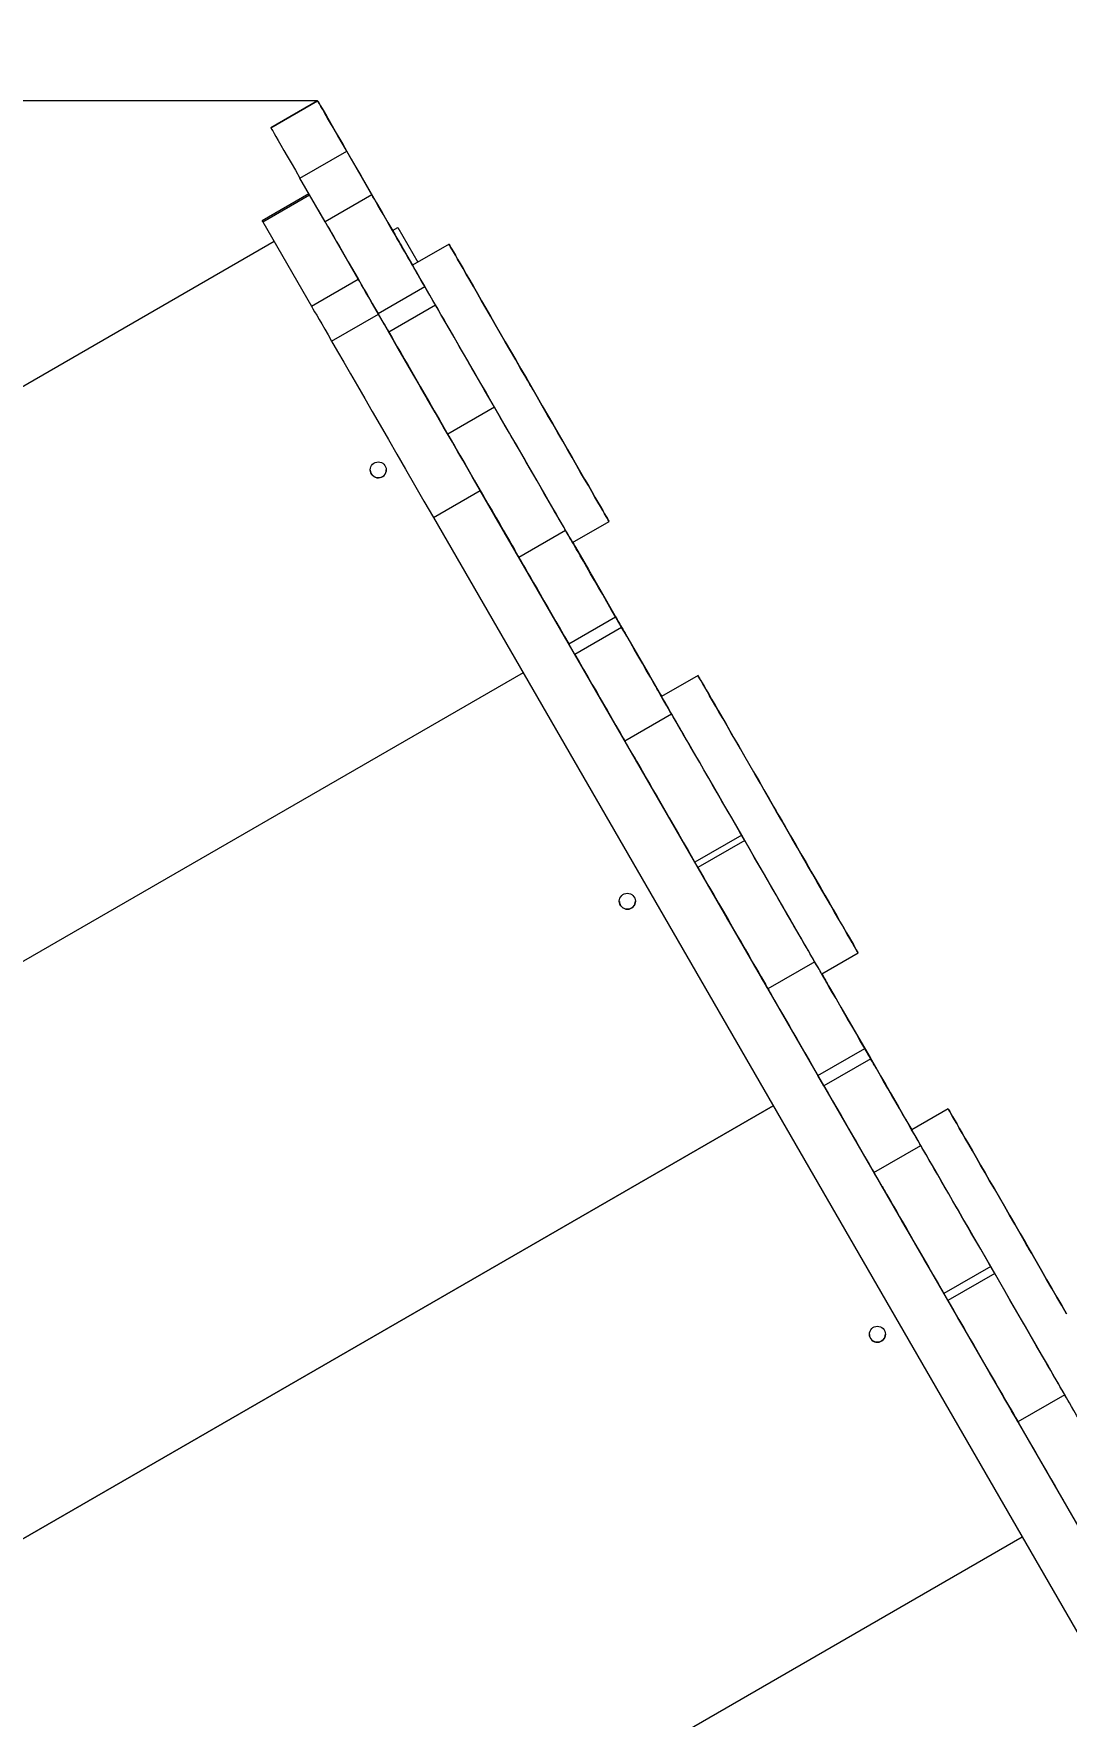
# Model space of a CAD drawing. Header units: millimetres. Extents: x -5718 to 5731, y -4937 to 4872.
# Drawn here: x -2039 to -1523, y 2371 to 3212 of the extents above; entities that cross this region are included whole.
import ezdxf

# ---------------------------------------------------------------- set-up
doc = ezdxf.new("R2010")
doc.units = ezdxf.units.MM
for name, color, linetype in [('DIKOM_ОБЪЕКТ', 7, 'Continuous'), ('DIKOM_РАЗМЕР_ЗОНА', 7, 'Continuous'), ('DIKOM_РАЗМЕР_ОБЪЕКТА', 7, 'Continuous')]:
    doc.layers.add(name, color=color, linetype=linetype)
doc.styles.add('style1', font='arial.ttf', dxfattribs={"width": 0.8})
doc.dimstyles.new('1-50', dxfattribs={"dimtxt": 300, "dimasz": 200, "dimexe": 100, "dimexo": 0, "dimgap": 100, "dimtad": 0, "dimdec": 0, "dimtxsty": 'style1', "dimcen": 0, "dimclrd": 7, "dimclre": 7, "dimadec": 1, "dimazin": 2, "dimtfac": 1, "dimtdec": 0, "dimtmove": 1, "dimatfit": 3, "dimfxl": 0, "dimlwd": 25, "dimlwe": 18, "dimarcsym": 0})

# ---------------------------------------------------------------- blocks, each defined once
blk = doc.blocks.new('*D15')
at = {"layer": 'Defpoints', "color": 0, "transparency": 16777216}
for p in [(-1897.42, 3178.83), (-4525.54, -2300.51), (-129.69, -2300.51)]:
    blk.add_point(p, dxfattribs=at)
at = {"layer": 'DIKOM_РАЗМЕР_ОБЪЕКТА', "color": 7, "lineweight": 18, "transparency": 16777216}
for p, q in [((-1897.42, 3178.83), (-4625.54, 3178.83)), ((-129.69, -2300.51), (-4625.54, -2300.51))]:
    blk.add_line(p, q, dxfattribs=at)
at = {"layer": 'DIKOM_РАЗМЕР_ОБЪЕКТА', "color": 7, "lineweight": 25, "transparency": 16777216}
for p, q in [((-4525.54, 2978.83), (-4525.54, 1718.95)), ((-4525.54, -2100.51), (-4525.54, 803.05))]:
    blk.add_line(p, q, dxfattribs=at)
at = {"layer": 'DIKOM_РАЗМЕР_ОБЪЕКТА', "color": 7, "transparency": 16777216}
for points in [[(-4558.87, 2978.83), (-4492.21, 2978.83), (-4525.54, 3178.83)], [(-4558.87, -2100.51), (-4492.21, -2100.51), (-4525.54, -2300.51)]]:
    blk.add_solid(points, dxfattribs=at)
at = {"layer": 'DIKOM_РАЗМЕР_ОБЪЕКТА', "color": 0, "transparency": 16777216, "insert": (-4525.54, 1261), "char_height": 300, "attachment_point": 5, "rotation": 90, "style": 'style1'}
blk.add_mtext('5400', dxfattribs=at)
blk = doc.blocks.new('*D13')
at = {"layer": 'Defpoints', "color": 0, "transparency": 16777216}
for p in [(-5521.54, 4872.34), (-1696.24, 4872.34), (580.61, -3721.16)]:
    blk.add_point(p, dxfattribs=at)
at = {"layer": 'DIKOM_РАЗМЕР_ЗОНА', "color": 7, "lineweight": 18, "transparency": 16777216}
for p, q in [((-1696.24, 4872.34), (-5621.54, 4872.34)), ((580.61, -3721.16), (-5621.54, -3721.16))]:
    blk.add_line(p, q, dxfattribs=at)
at = {"layer": 'DIKOM_РАЗМЕР_ЗОНА', "color": 7, "lineweight": 25, "transparency": 16777216}
for p, q in [((-5521.54, 4672.34), (-5521.54, 1701.62)), ((-5521.54, -3521.16), (-5521.54, 785.38))]:
    blk.add_line(p, q, dxfattribs=at)
at = {"layer": 'DIKOM_РАЗМЕР_ЗОНА', "color": 7, "transparency": 16777216}
for points in [[(-5554.87, 4672.34), (-5488.21, 4672.34), (-5521.54, 4872.34)], [(-5554.87, -3521.16), (-5488.21, -3521.16), (-5521.54, -3721.16)]]:
    blk.add_solid(points, dxfattribs=at)
at = {"layer": 'DIKOM_РАЗМЕР_ЗОНА', "color": 0, "transparency": 16777216, "insert": (-5521.54, 1243.5), "char_height": 300, "attachment_point": 5, "rotation": 90, "style": 'style1'}
blk.add_mtext('8600', dxfattribs=at)

msp = doc.modelspace()

# ---------------------------------------------------------------- linework, layer by layer
at = {"layer": 'DIKOM_ОБЪЕКТ', "color": 7, "linetype": 'Continuous', "lineweight": 15}
for p, q in [((-1920.8, 3165.33), (-1897.42, 3178.83)), ((-1897.42, 3178.82), (-1920.8, 3165.32)), ((-1897.42, 3178.82), (-1897.42, 3178.83)), ((-1920.8, 3165.32), (-1920.8, 3165.33)), ((-1906.24, 3140.08), (-1882.86, 3153.58)), ((-1870.26, 3131.76), (-1882.86, 3153.58)), ((-1893.65, 3118.26), (-1906.24, 3140.08)), ((-1901.75, 3132.31), (-1925.13, 3118.81)), ((-1924.81, 3118.25), (-1901.43, 3131.75)), ((-1870.26, 3131.76), (-1893.65, 3118.26)), ((-1877.1, 3089.58), (-1896.98, 3124.04)), ((-1924.81, 3118.25), (-1900.48, 3076.08)), ((-1859.94, 3113.91), (-1857.32, 3115.42)), ((-1859.94, 3113.91), (-1857.32, 3115.42)), ((-1857.32, 3115.42), (-1857.32, 3115.42)), ((-1857.32, 3115.42), (-1847.3, 3098.06)), ((-1857.32, 3115.42), (-1847.3, 3098.06)), ((-1919.19, 3108.52), (-2431.88, 2812.52)), ((-1919.2, 3108.52), (-2431.88, 2812.52)), ((-1831.73, 3107.04), (-1849.92, 3096.54)), ((-1852.92, 3101.75), (-1852.92, 3101.75)), ((-1849.92, 3096.54), (-1849.92, 3096.55)), ((-1849.92, 3096.55), (-1849.92, 3096.55)), ((-1849.92, 3096.55), (-1849.92, 3096.55)), ((-1900.48, 3076.08), (-1877.1, 3089.58)), ((-1867.18, 3072.42), (-1843.8, 3085.92)), ((-1838.4, 3076.58), (-1843.8, 3085.92)), ((-1890.42, 3058.65), (-1867.03, 3072.15)), ((-1861.78, 3063.08), (-1867.18, 3072.42)), ((-1838.4, 3076.58), (-1861.78, 3063.08)), ((-1864.8, 3068.31), (-1864.8, 3068.3)), ((-1808.95, 3025.56), (-1832.33, 3012.06)), ((-1831.8, 3011.14), (-1828.8, 3005.94)), ((-1839.48, 2970.42), (-1816.1, 2983.92)), ((-1467.07, 2379.35), (-1816.1, 2983.92)), ((-1839.48, 2970.42), (-1490.46, 2365.85)), ((-1773.42, 2964.03), (-1796.8, 2950.53)), ((-1773.42, 2964.01), (-1796.8, 2950.51)), ((-1773.42, 2964.01), (-1773.42, 2964.03)), ((-1769.92, 2957.98), (-1751.73, 2968.48)), ((-1796.8, 2950.51), (-1796.8, 2950.53)), ((-1766.92, 2952.79), (-1766.92, 2952.79)), ((-1766.92, 2952.79), (-1766.92, 2952.79)), ((-1771.8, 2907.21), (-1748.42, 2920.71)), ((-1745.42, 2915.51), (-1748.42, 2920.71)), ((-1745.42, 2915.51), (-1768.8, 2902.01)), ((-1768.8, 2902.01), (-1771.8, 2907.21)), ((-1794.7, 2892.86), (-2307.38, 2596.86)), ((-1794.7, 2892.86), (-2307.38, 2596.87)), ((-1728.42, 2886.09), (-1728.42, 2886.09)), ((-1707.23, 2891.39), (-1725.42, 2880.89)), ((-1725.42, 2880.89), (-1725.42, 2880.9)), ((-1725.42, 2880.89), (-1725.42, 2880.9)), ((-1725.42, 2880.89), (-1725.42, 2880.89)), ((-1743.8, 2858.72), (-1720.42, 2872.22)), ((-1720.42, 2872.22), (-1720.42, 2872.22)), ((-1740.3, 2852.66), (-1740.3, 2852.64)), ((-1685.42, 2811.6), (-1708.8, 2798.1)), ((-1683.92, 2809), (-1685.42, 2811.6)), ((-1683.92, 2809), (-1707.3, 2795.5)), ((-1707.3, 2795.5), (-1708.8, 2798.1)), ((-1707.3, 2795.48), (-1704.3, 2790.28)), ((-1645.42, 2742.32), (-1627.23, 2752.82)), ((-1648.92, 2748.37), (-1672.3, 2734.87)), ((-1648.92, 2748.35), (-1672.3, 2734.85)), ((-1648.92, 2748.35), (-1648.92, 2748.37)), ((-1672.3, 2734.85), (-1672.3, 2734.87)), ((-1645.41, 2742.33), (-1645.07, 2741.73)), ((-1642.42, 2737.14), (-1642.42, 2737.14)), ((-1642.42, 2737.14), (-1642.42, 2737.14)), ((-1647.3, 2691.55), (-1623.92, 2705.05)), ((-1620.92, 2699.85), (-1623.92, 2705.05)), ((-1620.92, 2699.85), (-1644.3, 2686.35)), ((-1644.3, 2686.35), (-1647.3, 2691.55)), ((-2182.39, 2380.35), (-1669.71, 2676.35)), ((-1669.7, 2676.34), (-2182.38, 2380.34)), ((-1669.7, 2676.34), (-2182.38, 2380.34)), ((-1603.42, 2669.57), (-1603.42, 2669.57)), ((-1582.23, 2674.86), (-1600.42, 2664.36)), ((-1600.42, 2664.37), (-1600.42, 2664.38)), ((-1600.41, 2664.36), (-1600.42, 2664.38)), ((-1600.42, 2664.36), (-1600.42, 2664.37)), ((-1619.3, 2643.05), (-1595.92, 2656.55)), ((-1595.92, 2656.56), (-1595.92, 2656.55)), ((-1615.3, 2636.13), (-1615.3, 2636.12)), ((-1560.92, 2595.94), (-1584.3, 2582.44)), ((-1558.92, 2592.47), (-1582.3, 2578.97)), ((-1558.92, 2592.47), (-1560.92, 2595.94)), ((-1582.3, 2578.97), (-1584.3, 2582.44)), ((-1582.3, 2578.95), (-1579.3, 2573.76)), ((-1523.92, 2531.85), (-1547.3, 2518.35)), ((-1523.92, 2531.83), (-1547.3, 2518.33)), ((-1523.92, 2531.83), (-1523.92, 2531.85)), ((-1547.3, 2518.33), (-1547.3, 2518.35)), ((-1545.2, 2460.68), (-2029.4, 2181.13)), ((-1545.2, 2460.68), (-2029.4, 2181.13))]:
    msp.add_line(p, q, dxfattribs=at)
at = {"layer": 'DIKOM_ОБЪЕКТ', "color": 7, "linetype": 'Continuous', "lineweight": 15, "flags": 128}
for points in [[(-1897.42, 3178.83), (-1897.33, 3178.67), (-1897.06, 3178.2), (-1896.6, 3177.41), (-1895.97, 3176.31), (-1895.16, 3174.91), (-1894.17, 3173.2), (-1893.02, 3171.2), (-1891.69, 3168.91), (-1890.21, 3166.34), (-1888.57, 3163.5), (-1886.78, 3160.4), (-1884.85, 3157.05), (-1882.78, 3153.47), (-1880.58, 3149.66), (-1878.26, 3145.64), (-1875.82, 3141.43), (-1873.29, 3137.04), (-1870.66, 3132.48), (-1867.94, 3127.78), (-1865.15, 3122.94), (-1862.3, 3118), (-1859.39, 3112.96), (-1856.43, 3107.84), (-1853.45, 3102.67), (-1850.44, 3097.46), (-1849.91, 3096.55)], [(-1882.86, 3153.58), (-1885.16, 3157.57), (-1887.27, 3161.23), (-1889.18, 3164.55), (-1890.9, 3167.52), (-1892.42, 3170.16), (-1893.75, 3172.45), (-1894.87, 3174.39), (-1895.79, 3175.98), (-1896.5, 3177.22), (-1897.01, 3178.11), (-1897.32, 3178.64), (-1897.42, 3178.82)], [(-1920.8, 3165.32), (-1920.7, 3165.14), (-1920.39, 3164.61), (-1919.88, 3163.72), (-1919.17, 3162.48), (-1918.25, 3160.89), (-1917.13, 3158.95), (-1915.81, 3156.66), (-1914.29, 3154.02), (-1912.57, 3151.05), (-1910.65, 3147.73), (-1908.54, 3144.07), (-1906.24, 3140.08)], [(-1843.8, 3085.92), (-1844.6, 3087.32), (-1845.57, 3088.99), (-1846.68, 3090.91), (-1847.91, 3093.05), (-1849.26, 3095.39), (-1850.71, 3097.89), (-1852.23, 3100.53), (-1853.81, 3103.26), (-1855.43, 3106.06), (-1857.06, 3108.89), (-1858.68, 3111.7), (-1860.27, 3114.46), (-1861.82, 3117.14), (-1863.3, 3119.7), (-1864.69, 3122.11), (-1865.97, 3124.33), (-1867.13, 3126.34), (-1868.15, 3128.11), (-1869.02, 3129.61), (-1869.73, 3130.84), (-1870.26, 3131.76)], [(-1925.13, 3118.81), (-1925.06, 3118.68), (-1924.81, 3118.25)], [(-1893.65, 3118.26), (-1893.11, 3117.34), (-1892.41, 3116.11), (-1891.54, 3114.61), (-1890.51, 3112.84), (-1889.35, 3110.83), (-1888.07, 3108.61), (-1886.68, 3106.2), (-1885.2, 3103.64), (-1883.66, 3100.96), (-1882.06, 3098.2), (-1880.44, 3095.39), (-1878.81, 3092.56), (-1877.19, 3089.76), (-1875.61, 3087.03), (-1874.09, 3084.39), (-1872.65, 3081.89), (-1871.3, 3079.55), (-1870.06, 3077.41), (-1868.95, 3075.49), (-1867.99, 3073.82), (-1867.18, 3072.42)], [(-1861.89, 3117.27), (-1861.81, 3117.12), (-1861.55, 3116.67), (-1861.14, 3115.97), (-1860.63, 3115.08), (-1860.04, 3114.07), (-1859.45, 3113.04), (-1858.89, 3112.08), (-1858.43, 3111.27), (-1858.09, 3110.69), (-1857.92, 3110.38), (-1857.92, 3110.38), (-1858.09, 3110.69), (-1858.43, 3111.27), (-1858.89, 3112.08), (-1859.45, 3113.04), (-1860.04, 3114.07), (-1860.63, 3115.08), (-1861.14, 3115.97), (-1861.55, 3116.67), (-1861.81, 3117.12), (-1861.89, 3117.27)], [(-1858.56, 3111.49), (-1858.47, 3111.33), (-1858.21, 3110.88), (-1857.8, 3110.18), (-1857.29, 3109.29), (-1856.71, 3108.28), (-1856.11, 3107.25), (-1855.56, 3106.29), (-1855.09, 3105.48), (-1854.75, 3104.9), (-1854.58, 3104.6), (-1854.58, 3104.6), (-1854.75, 3104.9), (-1855.09, 3105.48), (-1855.56, 3106.29), (-1856.11, 3107.25), (-1856.71, 3108.28), (-1857.29, 3109.29), (-1857.8, 3110.18), (-1858.21, 3110.88), (-1858.47, 3111.33), (-1858.56, 3111.49)], [(-1831.73, 3107.04), (-1831.65, 3106.89), (-1831.38, 3106.43), (-1830.93, 3105.66), (-1830.31, 3104.58), (-1829.52, 3103.21), (-1828.56, 3101.55), (-1827.44, 3099.6), (-1826.15, 3097.37), (-1824.71, 3094.88), (-1823.13, 3092.14), (-1821.4, 3089.15), (-1819.54, 3085.93), (-1817.56, 3082.5), (-1815.46, 3078.86), (-1813.26, 3075.05), (-1810.96, 3071.06), (-1808.57, 3066.93), (-1806.11, 3062.67), (-1803.59, 3058.29), (-1801.01, 3053.83), (-1798.39, 3049.29), (-1795.74, 3044.7), (-1793.07, 3040.08), (-1790.4, 3035.45), (-1787.73, 3030.83), (-1785.08, 3026.24), (-1782.46, 3021.71), (-1779.88, 3017.24), (-1777.36, 3012.87), (-1774.9, 3008.6), (-1772.51, 3004.47), (-1770.21, 3000.49), (-1768.01, 2996.67), (-1765.91, 2993.04), (-1763.93, 2989.6), (-1762.07, 2986.38), (-1760.34, 2983.39), (-1758.76, 2980.65), (-1757.32, 2978.15), (-1756.03, 2975.93), (-1754.91, 2973.98), (-1753.95, 2972.31), (-1753.16, 2970.94), (-1752.54, 2969.87), (-1752.09, 2969.1), (-1751.82, 2968.63), (-1751.73, 2968.48), (-1751.82, 2968.63), (-1752.09, 2969.1), (-1752.54, 2969.87), (-1753.16, 2970.94), (-1753.95, 2972.31), (-1754.91, 2973.97), (-1756.03, 2975.92), (-1757.32, 2978.15), (-1758.76, 2980.64), (-1760.34, 2983.39), (-1762.07, 2986.37), (-1763.93, 2989.59), (-1765.91, 2993.03), (-1768.01, 2996.66), (-1770.21, 3000.48), (-1772.51, 3004.46), (-1774.9, 3008.59), (-1777.36, 3012.86), (-1779.88, 3017.23), (-1782.46, 3021.69), (-1785.08, 3026.23), (-1787.73, 3030.82), (-1790.4, 3035.44), (-1793.07, 3040.07), (-1795.74, 3044.69), (-1798.39, 3049.28), (-1801.01, 3053.82), (-1803.59, 3058.28), (-1806.11, 3062.66), (-1808.57, 3066.92), (-1810.96, 3071.05), (-1813.26, 3075.04), (-1815.46, 3078.85), (-1817.56, 3082.49), (-1819.54, 3085.92), (-1821.4, 3089.14), (-1823.13, 3092.13), (-1824.71, 3094.88), (-1826.15, 3097.37), (-1827.44, 3099.59), (-1828.56, 3101.54), (-1829.52, 3103.21), (-1830.31, 3104.58), (-1830.93, 3105.65), (-1831.38, 3106.42), (-1831.65, 3106.89), (-1831.73, 3107.04)], [(-1849.92, 3096.55), (-1850.45, 3097.47), (-1851.14, 3098.67), (-1851.75, 3099.72), (-1852.25, 3100.58), (-1852.62, 3101.22), (-1852.84, 3101.61), (-1852.92, 3101.75)], [(-1852.92, 3101.75), (-1852.84, 3101.61), (-1852.62, 3101.22), (-1852.25, 3100.58), (-1851.75, 3099.72), (-1851.14, 3098.67), (-1850.45, 3097.47), (-1849.94, 3096.58)], [(-1769.92, 2957.98), (-1770.01, 2958.13), (-1770.28, 2958.6), (-1770.72, 2959.37), (-1771.34, 2960.44), (-1772.13, 2961.81), (-1773.1, 2963.47), (-1774.22, 2965.42), (-1775.51, 2967.65), (-1776.94, 2970.14), (-1778.53, 2972.89), (-1780.26, 2975.87), (-1782.11, 2979.09), (-1784.1, 2982.53), (-1786.19, 2986.16), (-1788.4, 2989.98), (-1790.7, 2993.96), (-1793.08, 2998.09), (-1795.54, 3002.36), (-1798.07, 3006.73), (-1800.65, 3011.19), (-1803.27, 3015.73), (-1805.92, 3020.32), (-1808.58, 3024.94), (-1811.26, 3029.57), (-1813.93, 3034.19), (-1816.57, 3038.78), (-1819.19, 3043.32), (-1821.77, 3047.78), (-1824.3, 3052.16), (-1826.76, 3056.42), (-1829.14, 3060.55), (-1831.44, 3064.54), (-1833.65, 3068.35), (-1835.75, 3071.99), (-1837.73, 3075.42), (-1839.59, 3078.64), (-1841.31, 3081.63), (-1842.9, 3084.38), (-1844.34, 3086.87), (-1845.62, 3089.09), (-1846.75, 3091.04), (-1847.71, 3092.71), (-1848.5, 3094.08), (-1849.12, 3095.15), (-1849.56, 3095.92), (-1849.83, 3096.39), (-1849.92, 3096.54)], [(-1867.03, 3072.15), (-1868.83, 3075.26), (-1870.47, 3078.11), (-1871.97, 3080.7), (-1873.31, 3083.02), (-1874.49, 3085.07), (-1875.52, 3086.85), (-1876.39, 3088.36), (-1877.1, 3089.58)], [(-1900.48, 3076.08), (-1899.77, 3074.86), (-1898.9, 3073.35), (-1897.88, 3071.57), (-1896.69, 3069.52), (-1895.35, 3067.2), (-1893.85, 3064.61), (-1892.21, 3061.76), (-1890.42, 3058.65)], [(-1816.1, 2983.92), (-1820.88, 2992.2), (-1825.53, 3000.26), (-1830.05, 3008.09), (-1834.43, 3015.68), (-1838.67, 3023.02), (-1842.77, 3030.12), (-1846.71, 3036.95), (-1850.5, 3043.52), (-1854.14, 3049.81), (-1857.61, 3055.83), (-1860.92, 3061.56), (-1864.06, 3067), (-1867.03, 3072.15)], [(-1808.95, 3025.56), (-1811.25, 3029.56), (-1813.55, 3033.54), (-1815.83, 3037.49), (-1818.07, 3041.37), (-1820.26, 3045.17), (-1822.39, 3048.86), (-1824.45, 3052.41), (-1826.41, 3055.82), (-1828.28, 3059.05), (-1830.04, 3062.09), (-1831.67, 3064.92), (-1833.17, 3067.52), (-1834.53, 3069.87), (-1835.74, 3071.97), (-1836.79, 3073.79), (-1837.68, 3075.33), (-1838.4, 3076.58)], [(-1864.8, 3068.3), (-1864.71, 3068.14), (-1864.43, 3067.66), (-1863.98, 3066.87), (-1863.34, 3065.76), (-1862.52, 3064.35), (-1861.54, 3062.64), (-1860.38, 3060.64), (-1859.07, 3058.37), (-1857.6, 3055.83), (-1855.99, 3053.04), (-1854.25, 3050.02), (-1852.38, 3046.78), (-1850.39, 3043.34), (-1848.3, 3039.72), (-1846.12, 3035.94), (-1843.86, 3032.02), (-1841.53, 3027.99), (-1839.15, 3023.86), (-1836.72, 3019.66), (-1834.27, 3015.41), (-1831.8, 3011.14)], [(-1832.33, 3012.06), (-1834.64, 3016.06), (-1836.93, 3020.04), (-1839.21, 3023.99), (-1841.45, 3027.87), (-1843.65, 3031.67), (-1845.78, 3035.36), (-1847.83, 3038.91), (-1849.8, 3042.32), (-1851.66, 3045.55), (-1853.42, 3048.59), (-1855.05, 3051.42), (-1856.55, 3054.02), (-1857.91, 3056.37), (-1859.12, 3058.47), (-1860.17, 3060.29), (-1861.06, 3061.83), (-1861.78, 3063.08)], [(-1890.42, 3058.65), (-1887.44, 3053.5), (-1884.3, 3048.06), (-1880.99, 3042.33), (-1877.52, 3036.31), (-1873.89, 3030.02), (-1870.1, 3023.45), (-1866.15, 3016.62), (-1862.06, 3009.52), (-1857.82, 3002.18), (-1853.43, 2994.59), (-1848.91, 2986.76), (-1844.26, 2978.7), (-1839.48, 2970.42)], [(-1793.73, 3041.23), (-1793.65, 3041.07), (-1793.39, 3040.62), (-1792.98, 3039.92), (-1792.47, 3039.03), (-1791.88, 3038.02), (-1791.29, 3036.99), (-1790.73, 3036.03), (-1790.27, 3035.22), (-1789.93, 3034.64), (-1789.76, 3034.34), (-1789.76, 3034.34), (-1789.93, 3034.64), (-1790.27, 3035.22), (-1790.73, 3036.03), (-1791.29, 3036.99), (-1791.88, 3038.02), (-1792.47, 3039.03), (-1792.98, 3039.92), (-1793.39, 3040.62), (-1793.65, 3041.07), (-1793.73, 3041.23)], [(-1773.42, 2964.03), (-1773.51, 2964.19), (-1773.78, 2964.66), (-1774.24, 2965.44), (-1774.87, 2966.53), (-1775.67, 2967.92), (-1776.64, 2969.61), (-1777.78, 2971.58), (-1779.08, 2973.83), (-1780.53, 2976.35), (-1782.13, 2979.11), (-1783.86, 2982.11), (-1785.72, 2985.33), (-1787.7, 2988.76), (-1789.78, 2992.37), (-1791.96, 2996.15), (-1794.23, 3000.07), (-1796.57, 3004.13), (-1798.97, 3008.29), (-1801.42, 3012.54), (-1803.91, 3016.85), (-1806.42, 3021.2), (-1808.95, 3025.56)], [(-1796.8, 2950.53), (-1796.89, 2950.69), (-1797.17, 2951.16), (-1797.62, 2951.94), (-1798.25, 2953.03), (-1799.05, 2954.42), (-1800.03, 2956.11), (-1801.17, 2958.08), (-1802.46, 2960.33), (-1803.91, 2962.85), (-1805.51, 2965.61), (-1807.24, 2968.61), (-1809.1, 2971.83), (-1811.08, 2975.26), (-1813.16, 2978.87), (-1815.35, 2982.65), (-1817.61, 2986.57), (-1819.95, 2990.63), (-1822.36, 2994.79), (-1824.81, 2999.04), (-1827.3, 3003.35), (-1829.81, 3007.7), (-1832.33, 3012.06)], [(-1828.8, 3005.94), (-1826.34, 3001.67), (-1823.88, 2997.42), (-1821.46, 2993.22), (-1819.08, 2989.09), (-1816.75, 2985.06), (-1814.49, 2981.14), (-1812.3, 2977.36), (-1810.21, 2973.74), (-1808.23, 2970.31), (-1806.36, 2967.07), (-1804.61, 2964.04), (-1803, 2961.26), (-1801.54, 2958.72), (-1800.22, 2956.44), (-1799.07, 2954.45), (-1798.08, 2952.74), (-1797.27, 2951.33), (-1796.8, 2950.52)], [(-1748.42, 2920.71), (-1750.6, 2924.48), (-1752.76, 2928.23), (-1754.89, 2931.92), (-1756.97, 2935.52), (-1758.99, 2939.01), (-1760.92, 2942.36), (-1762.76, 2945.55), (-1764.49, 2948.54), (-1766.1, 2951.33), (-1767.57, 2953.88), (-1768.9, 2956.18), (-1770.07, 2958.21), (-1771.08, 2959.96), (-1771.91, 2961.4), (-1772.57, 2962.54), (-1773.04, 2963.36), (-1773.33, 2963.85), (-1773.42, 2964.01)], [(-1766.92, 2952.79), (-1767, 2952.92), (-1767.23, 2953.32), (-1767.6, 2953.96), (-1768.09, 2954.82), (-1768.7, 2955.87), (-1769.39, 2957.07), (-1769.92, 2957.98)], [(-1769.91, 2957.98), (-1768.53, 2955.59), (-1762.07, 2944.4), (-1755.73, 2933.42), (-1749.53, 2922.67), (-1743.45, 2912.14), (-1737.5, 2901.84), (-1731.7, 2891.78), (-1726.03, 2881.96), (-1725.41, 2880.89)], [(-1769.9, 2957.96), (-1769.39, 2957.07), (-1768.7, 2955.87), (-1768.09, 2954.82), (-1767.6, 2953.96), (-1767.23, 2953.32), (-1767, 2952.92), (-1766.92, 2952.79)], [(-1796.8, 2950.51), (-1796.71, 2950.35), (-1796.42, 2949.86), (-1795.95, 2949.04), (-1795.3, 2947.9), (-1794.46, 2946.46), (-1793.45, 2944.71), (-1792.28, 2942.68), (-1790.95, 2940.38), (-1789.48, 2937.83), (-1787.87, 2935.04), (-1786.14, 2932.05), (-1784.3, 2928.86), (-1782.37, 2925.51), (-1780.35, 2922.02), (-1778.27, 2918.42), (-1776.14, 2914.73), (-1773.98, 2910.98), (-1771.8, 2907.21)], [(-1748.98, 2921.68), (-1748.89, 2921.52), (-1748.63, 2921.08), (-1748.22, 2920.37), (-1747.71, 2919.48), (-1747.13, 2918.47), (-1746.53, 2917.44), (-1745.98, 2916.48), (-1745.51, 2915.67), (-1745.18, 2915.09), (-1745, 2914.79), (-1745, 2914.79), (-1745.18, 2915.09), (-1745.51, 2915.67), (-1745.98, 2916.48), (-1746.53, 2917.44), (-1747.13, 2918.47), (-1747.71, 2919.48), (-1748.22, 2920.37), (-1748.63, 2921.08), (-1748.89, 2921.52), (-1748.98, 2921.68)], [(-1746.73, 2917.79), (-1746.64, 2917.63), (-1746.38, 2917.19), (-1745.98, 2916.48), (-1745.46, 2915.59), (-1744.88, 2914.58), (-1744.28, 2913.55), (-1743.73, 2912.59), (-1743.26, 2911.78), (-1742.93, 2911.2), (-1742.75, 2910.9), (-1742.75, 2910.9), (-1742.93, 2911.2), (-1743.26, 2911.79), (-1743.73, 2912.59), (-1744.28, 2913.55), (-1744.88, 2914.58), (-1745.46, 2915.59), (-1745.98, 2916.48), (-1746.38, 2917.19), (-1746.64, 2917.63), (-1746.73, 2917.79)], [(-1720.42, 2872.22), (-1720.52, 2872.38), (-1720.8, 2872.87), (-1721.27, 2873.69), (-1721.93, 2874.83), (-1722.76, 2876.27), (-1723.77, 2878.02), (-1724.94, 2880.04), (-1726.27, 2882.34), (-1727.74, 2884.9), (-1729.35, 2887.68), (-1731.08, 2890.68), (-1732.92, 2893.86), (-1734.86, 2897.21), (-1736.87, 2900.7), (-1738.95, 2904.31), (-1741.08, 2907.99), (-1743.24, 2911.74), (-1745.42, 2915.51)], [(-1768.8, 2902.01), (-1766.62, 2898.24), (-1764.46, 2894.49), (-1762.33, 2890.81), (-1760.25, 2887.2), (-1758.24, 2883.71), (-1756.3, 2880.36), (-1754.46, 2877.18), (-1752.73, 2874.18), (-1751.13, 2871.4), (-1749.65, 2868.84), (-1748.32, 2866.54), (-1747.15, 2864.52), (-1746.15, 2862.77), (-1745.31, 2861.33), (-1744.66, 2860.19), (-1744.18, 2859.37), (-1743.9, 2858.88), (-1743.8, 2858.72)], [(-1725.42, 2880.89), (-1725.95, 2881.82), (-1726.64, 2883.01), (-1727.25, 2884.06), (-1727.75, 2884.93), (-1728.12, 2885.57), (-1728.34, 2885.96), (-1728.42, 2886.09)], [(-1728.42, 2886.09), (-1728.34, 2885.96), (-1728.12, 2885.56), (-1727.75, 2884.92), (-1727.25, 2884.06), (-1726.64, 2883.01), (-1725.95, 2881.81), (-1725.44, 2880.92)], [(-1701.43, 2881.33), (-1702.74, 2883.6), (-1703.89, 2885.6), (-1704.88, 2887.31), (-1705.7, 2888.73), (-1706.35, 2889.85), (-1706.82, 2890.67), (-1707.11, 2891.18), (-1707.23, 2891.38), (-1707.17, 2891.28), (-1706.93, 2890.87), (-1706.52, 2890.14), (-1705.92, 2889.12), (-1705.16, 2887.8), (-1704.23, 2886.18), (-1703.13, 2884.28), (-1701.87, 2882.09), (-1700.45, 2879.64), (-1698.89, 2876.94), (-1697.19, 2873.99), (-1695.35, 2870.8), (-1693.38, 2867.4), (-1691.3, 2863.8), (-1689.12, 2860.01), (-1686.83, 2856.05), (-1684.46, 2851.95), (-1682.01, 2847.7), (-1679.49, 2843.34), (-1676.92, 2838.89), (-1674.31, 2834.37), (-1671.66, 2829.78), (-1669, 2825.17), (-1666.33, 2820.54), (-1663.66, 2815.91), (-1661, 2811.32), (-1658.38, 2806.77), (-1655.79, 2802.29), (-1653.26, 2797.9), (-1650.79, 2793.62), (-1648.39, 2789.47), (-1646.07, 2785.46), (-1643.85, 2781.61), (-1641.74, 2777.95), (-1639.74, 2774.48), (-1637.86, 2771.23), (-1636.11, 2768.2), (-1634.5, 2765.41), (-1633.04, 2762.88), (-1631.73, 2760.61), (-1630.58, 2758.62), (-1629.59, 2756.91), (-1628.77, 2755.49), (-1628.12, 2754.37), (-1627.65, 2753.55), (-1627.35, 2753.03), (-1627.24, 2752.83), (-1627.3, 2752.93), (-1627.54, 2753.35), (-1627.95, 2754.07), (-1628.54, 2755.09), (-1629.31, 2756.42), (-1630.24, 2758.03), (-1631.34, 2759.94), (-1632.6, 2762.12), (-1634.02, 2764.57), (-1635.58, 2767.27), (-1637.28, 2770.23), (-1639.12, 2773.41), (-1641.08, 2776.81), (-1643.16, 2780.41), (-1645.35, 2784.2), (-1647.64, 2788.16), (-1650.01, 2792.27), (-1652.46, 2796.51), (-1654.98, 2800.87), (-1657.55, 2805.32), (-1660.16, 2809.85), (-1662.81, 2814.43), (-1665.47, 2819.05), (-1668.14, 2823.68), (-1670.81, 2828.3), (-1673.47, 2832.89), (-1676.09, 2837.44), (-1678.68, 2841.92), (-1681.21, 2846.31), (-1683.68, 2850.59), (-1686.08, 2854.75), (-1688.4, 2858.75), (-1690.62, 2862.6), (-1692.73, 2866.26), (-1694.73, 2869.73), (-1696.61, 2872.99), (-1698.36, 2876.01), (-1699.97, 2878.8), (-1701.43, 2881.33)], [(-1719.62, 2870.83), (-1720.93, 2873.1), (-1722.08, 2875.1), (-1723.07, 2876.81), (-1723.88, 2878.23), (-1724.53, 2879.35), (-1725, 2880.17), (-1725.3, 2880.68), (-1725.42, 2880.88), (-1725.42, 2880.89)], [(-1685.42, 2811.6), (-1687.92, 2815.92), (-1690.4, 2820.23), (-1692.86, 2824.49), (-1695.28, 2828.68), (-1697.65, 2832.78), (-1699.96, 2836.78), (-1702.19, 2840.65), (-1704.34, 2844.37), (-1706.4, 2847.93), (-1708.34, 2851.3), (-1710.17, 2854.46), (-1711.87, 2857.41), (-1713.44, 2860.13), (-1714.86, 2862.6), (-1716.14, 2864.8), (-1717.26, 2866.74), (-1718.21, 2868.4), (-1719, 2869.76), (-1719.62, 2870.83), (-1720.06, 2871.6), (-1720.33, 2872.06), (-1720.42, 2872.22)], [(-1645.42, 2742.32), (-1645.48, 2742.43), (-1645.72, 2742.85), (-1646.14, 2743.57), (-1646.73, 2744.59), (-1647.5, 2745.92), (-1648.43, 2747.53), (-1649.53, 2749.44), (-1650.79, 2751.62), (-1652.2, 2754.07), (-1653.77, 2756.77), (-1655.47, 2759.73), (-1657.31, 2762.91), (-1659.27, 2766.31), (-1661.35, 2769.91), (-1663.54, 2773.7), (-1665.82, 2777.66), (-1668.2, 2781.77), (-1670.65, 2786.01), (-1673.16, 2790.37), (-1675.73, 2794.82), (-1678.35, 2799.35), (-1680.99, 2803.93), (-1683.66, 2808.55), (-1686.33, 2813.18), (-1689, 2817.8), (-1691.65, 2822.39), (-1694.28, 2826.94), (-1696.86, 2831.42), (-1699.4, 2835.81), (-1701.87, 2840.09), (-1704.27, 2844.25), (-1706.58, 2848.25), (-1708.8, 2852.1), (-1710.92, 2855.76), (-1712.92, 2859.23), (-1714.8, 2862.49), (-1716.55, 2865.51), (-1718.15, 2868.3), (-1719.62, 2870.83)], [(-1708.8, 2798.1), (-1711.3, 2802.42), (-1713.78, 2806.73), (-1716.24, 2810.99), (-1718.66, 2815.18), (-1721.03, 2819.28), (-1723.34, 2823.28), (-1725.58, 2827.15), (-1727.73, 2830.87), (-1729.78, 2834.43), (-1731.72, 2837.8), (-1733.55, 2840.96), (-1735.25, 2843.91), (-1736.82, 2846.63), (-1738.25, 2849.1), (-1739.52, 2851.3), (-1740.64, 2853.24), (-1741.6, 2854.9), (-1742.39, 2856.26), (-1743, 2857.33), (-1743.45, 2858.1), (-1743.71, 2858.56), (-1743.8, 2858.72)], [(-1740.3, 2852.64), (-1740.21, 2852.48), (-1739.93, 2852), (-1739.48, 2851.2), (-1738.84, 2850.1), (-1738.02, 2848.69), (-1737.04, 2846.98), (-1735.88, 2844.98), (-1734.57, 2842.7), (-1733.1, 2840.17), (-1731.49, 2837.38), (-1729.75, 2834.35), (-1727.88, 2831.11), (-1725.89, 2827.68), (-1723.8, 2824.06), (-1721.62, 2820.28), (-1719.36, 2816.36), (-1717.03, 2812.32), (-1714.65, 2808.2), (-1712.22, 2804), (-1709.77, 2799.75), (-1707.3, 2795.48)], [(-1668.94, 2825.07), (-1669.17, 2825.47), (-1669.23, 2825.57), (-1669.11, 2825.36), (-1668.82, 2824.86), (-1668.4, 2824.12), (-1667.87, 2823.2), (-1667.28, 2822.18), (-1666.69, 2821.16), (-1666.14, 2820.22), (-1665.7, 2819.45), (-1665.39, 2818.91), (-1665.24, 2818.66), (-1665.28, 2818.71), (-1665.48, 2819.07), (-1665.84, 2819.7), (-1666.33, 2820.54), (-1666.89, 2821.52), (-1667.49, 2822.55), (-1668.06, 2823.54), (-1668.56, 2824.41), (-1668.94, 2825.07)], [(-1648.92, 2748.37), (-1649.01, 2748.53), (-1649.28, 2748.99), (-1649.72, 2749.76), (-1650.34, 2750.83), (-1651.13, 2752.2), (-1652.08, 2753.86), (-1653.2, 2755.79), (-1654.48, 2758), (-1655.9, 2760.47), (-1657.47, 2763.18), (-1659.17, 2766.13), (-1661, 2769.3), (-1662.95, 2772.67), (-1665, 2776.23), (-1667.15, 2779.95), (-1669.38, 2783.82), (-1671.69, 2787.82), (-1674.06, 2791.92), (-1676.48, 2796.12), (-1678.94, 2800.37), (-1681.42, 2804.68), (-1683.92, 2809)], [(-1672.3, 2734.87), (-1672.39, 2735.03), (-1672.66, 2735.49), (-1673.1, 2736.26), (-1673.72, 2737.33), (-1674.51, 2738.7), (-1675.47, 2740.36), (-1676.58, 2742.29), (-1677.86, 2744.5), (-1679.28, 2746.97), (-1680.85, 2749.68), (-1682.55, 2752.63), (-1684.38, 2755.8), (-1686.33, 2759.17), (-1688.38, 2762.73), (-1690.53, 2766.45), (-1692.76, 2770.32), (-1695.07, 2774.32), (-1697.44, 2778.42), (-1699.86, 2782.62), (-1702.32, 2786.87), (-1704.81, 2791.18), (-1707.3, 2795.5)], [(-1704.3, 2790.28), (-1701.84, 2786.01), (-1699.38, 2781.76), (-1696.96, 2777.56), (-1694.58, 2773.43), (-1692.25, 2769.4), (-1689.98, 2765.48), (-1687.8, 2761.7), (-1685.71, 2758.08), (-1683.73, 2754.64), (-1681.86, 2751.4), (-1680.11, 2748.38), (-1678.5, 2745.59), (-1677.04, 2743.06), (-1675.72, 2740.78), (-1674.57, 2738.79), (-1673.58, 2737.08), (-1672.77, 2735.67), (-1672.3, 2734.86)], [(-1623.92, 2705.05), (-1626.1, 2708.82), (-1628.26, 2712.57), (-1630.39, 2716.26), (-1632.47, 2719.86), (-1634.49, 2723.35), (-1636.42, 2726.7), (-1638.26, 2729.89), (-1639.99, 2732.88), (-1641.6, 2735.67), (-1643.07, 2738.22), (-1644.4, 2740.52), (-1645.57, 2742.55), (-1646.58, 2744.29), (-1647.41, 2745.74), (-1648.07, 2746.88), (-1648.54, 2747.69), (-1648.83, 2748.19), (-1648.92, 2748.35)], [(-1672.3, 2734.85), (-1672.21, 2734.69), (-1671.92, 2734.19), (-1671.45, 2733.38), (-1670.8, 2732.24), (-1669.96, 2730.79), (-1668.95, 2729.05), (-1667.78, 2727.02), (-1666.45, 2724.72), (-1664.98, 2722.17), (-1663.37, 2719.38), (-1661.64, 2716.39), (-1659.8, 2713.2), (-1657.87, 2709.85), (-1655.85, 2706.36), (-1653.77, 2702.76), (-1651.64, 2699.07), (-1649.48, 2695.32), (-1647.3, 2691.55)], [(-1642.42, 2737.14), (-1642.5, 2737.27), (-1642.73, 2737.66), (-1643.1, 2738.3), (-1643.59, 2739.17), (-1644.2, 2740.22), (-1644.89, 2741.41), (-1645.42, 2742.33)], [(-1645.4, 2742.3), (-1644.89, 2741.41), (-1644.2, 2740.21), (-1643.59, 2739.16), (-1643.1, 2738.3), (-1642.73, 2737.66), (-1642.5, 2737.27), (-1642.42, 2737.14)], [(-1645.07, 2741.73), (-1641.97, 2736.36), (-1638.88, 2731), (-1635.81, 2725.69), (-1632.78, 2720.44), (-1629.79, 2715.27), (-1626.87, 2710.2), (-1624.01, 2705.26), (-1621.24, 2700.45), (-1618.56, 2695.81), (-1615.98, 2691.34), (-1613.51, 2687.07), (-1611.16, 2683)], [(-1624.43, 2705.94), (-1624.35, 2705.79), (-1624.09, 2705.34), (-1623.68, 2704.64), (-1623.17, 2703.74), (-1622.58, 2702.74), (-1621.99, 2701.71), (-1621.43, 2700.75), (-1620.97, 2699.94), (-1620.63, 2699.36), (-1620.46, 2699.05), (-1620.46, 2699.05), (-1620.63, 2699.36), (-1620.97, 2699.94), (-1621.43, 2700.75), (-1621.99, 2701.71), (-1622.58, 2702.74), (-1623.17, 2703.74), (-1623.68, 2704.64), (-1624.09, 2705.34), (-1624.35, 2705.79), (-1624.43, 2705.94)], [(-1621.91, 2701.58), (-1621.82, 2701.42), (-1621.56, 2700.97), (-1621.16, 2700.27), (-1620.64, 2699.38), (-1620.06, 2698.37), (-1619.46, 2697.34), (-1618.91, 2696.38), (-1618.44, 2695.57), (-1618.11, 2694.99), (-1617.93, 2694.69), (-1617.93, 2694.69), (-1618.11, 2694.99), (-1618.44, 2695.57), (-1618.91, 2696.38), (-1619.46, 2697.34), (-1620.06, 2698.37), (-1620.64, 2699.38), (-1621.16, 2700.27), (-1621.56, 2700.97), (-1621.82, 2701.42), (-1621.91, 2701.58)], [(-1595.92, 2656.55), (-1596.02, 2656.72), (-1596.3, 2657.21), (-1596.77, 2658.03), (-1597.43, 2659.16), (-1598.26, 2660.61), (-1599.27, 2662.35), (-1600.44, 2664.38), (-1601.77, 2666.68), (-1603.24, 2669.23), (-1604.85, 2672.02), (-1606.58, 2675.02), (-1608.42, 2678.2), (-1610.35, 2681.55), (-1612.37, 2685.04), (-1614.45, 2688.65), (-1616.58, 2692.33), (-1618.74, 2696.08), (-1620.92, 2699.85)], [(-1644.3, 2686.35), (-1642.12, 2682.58), (-1639.96, 2678.83), (-1637.83, 2675.15), (-1635.75, 2671.54), (-1633.74, 2668.05), (-1631.8, 2664.7), (-1629.96, 2661.52), (-1628.23, 2658.52), (-1626.63, 2655.73), (-1625.15, 2653.18), (-1623.82, 2650.88), (-1622.65, 2648.85), (-1621.65, 2647.11), (-1620.81, 2645.66), (-1620.15, 2644.53), (-1619.68, 2643.71), (-1619.4, 2643.22), (-1619.3, 2643.05)], [(-1611.16, 2683), (-1607.16, 2676.07), (-1603.28, 2669.35), (-1600.41, 2664.37)], [(-1600.41, 2664.36), (-1600.95, 2665.3), (-1601.64, 2666.49), (-1602.25, 2667.54), (-1602.75, 2668.4), (-1603.12, 2669.04), (-1603.34, 2669.44), (-1603.42, 2669.57)], [(-1603.42, 2669.57), (-1603.34, 2669.44), (-1603.12, 2669.04), (-1602.75, 2668.4), (-1602.25, 2667.54), (-1601.64, 2666.49), (-1600.95, 2665.29), (-1600.44, 2664.4)], [(-1582.23, 2674.86), (-1582.14, 2674.71), (-1581.88, 2674.24), (-1581.43, 2673.47), (-1580.81, 2672.4), (-1580.02, 2671.03), (-1579.06, 2669.37), (-1577.93, 2667.42), (-1576.65, 2665.19), (-1575.21, 2662.7), (-1573.63, 2659.96), (-1571.9, 2656.97), (-1570.04, 2653.75), (-1568.06, 2650.31), (-1565.96, 2646.68), (-1563.76, 2642.86), (-1561.46, 2638.88), (-1559.07, 2634.75), (-1556.61, 2630.49), (-1554.09, 2626.11), (-1551.51, 2621.65), (-1548.89, 2617.11), (-1546.24, 2612.52), (-1543.57, 2607.9), (-1540.9, 2603.27), (-1538.23, 2598.65), (-1535.58, 2594.06), (-1532.96, 2589.52), (-1530.38, 2585.06), (-1527.86, 2580.68), (-1525.4, 2576.42), (-1523.01, 2572.29)], [(-1523.01, 2572.28), (-1525.4, 2576.41), (-1527.86, 2580.67), (-1530.38, 2585.05), (-1532.96, 2589.51), (-1535.58, 2594.05), (-1538.23, 2598.64), (-1540.9, 2603.26), (-1543.57, 2607.89), (-1546.24, 2612.51), (-1548.89, 2617.1), (-1551.51, 2621.63), (-1554.09, 2626.1), (-1556.61, 2630.47), (-1559.07, 2634.74), (-1561.46, 2638.87), (-1563.76, 2642.85), (-1565.96, 2646.67), (-1568.06, 2650.31), (-1570.04, 2653.74), (-1571.9, 2656.96), (-1573.63, 2659.95), (-1575.21, 2662.7), (-1576.65, 2665.19), (-1577.93, 2667.41), (-1579.06, 2669.36), (-1580.02, 2671.03), (-1580.81, 2672.4), (-1581.43, 2673.47), (-1581.88, 2674.24), (-1582.14, 2674.71), (-1582.23, 2674.86)], [(-1522.63, 2529.63), (-1523.59, 2531.29), (-1524.72, 2533.24), (-1526, 2535.47), (-1527.44, 2537.96), (-1529.03, 2540.7), (-1530.75, 2543.69), (-1532.61, 2546.91), (-1534.6, 2550.34), (-1536.69, 2553.98), (-1538.9, 2557.8), (-1541.2, 2561.78), (-1543.58, 2565.91), (-1546.04, 2570.17), (-1548.57, 2574.55), (-1551.15, 2579.01), (-1553.77, 2583.55), (-1556.42, 2588.14), (-1559.08, 2592.76), (-1561.76, 2597.39), (-1564.42, 2602.01), (-1567.07, 2606.6), (-1569.69, 2611.13), (-1572.27, 2615.6), (-1574.8, 2619.97), (-1577.26, 2624.24), (-1579.64, 2628.37), (-1581.94, 2632.35), (-1584.15, 2636.17), (-1586.25, 2639.81), (-1588.23, 2643.24), (-1590.09, 2646.46), (-1591.81, 2649.45), (-1593.4, 2652.2), (-1594.84, 2654.69), (-1596.12, 2656.91), (-1597.25, 2658.86), (-1598.21, 2660.53), (-1599, 2661.9), (-1599.62, 2662.97), (-1600.06, 2663.74), (-1600.33, 2664.21), (-1600.42, 2664.36)], [(-1560.92, 2595.94), (-1563.42, 2600.26), (-1565.9, 2604.57), (-1568.36, 2608.82), (-1570.78, 2613.02), (-1573.15, 2617.12), (-1575.46, 2621.12), (-1577.69, 2624.99), (-1579.84, 2628.71), (-1581.9, 2632.27), (-1583.84, 2635.64), (-1585.67, 2638.8), (-1587.37, 2641.75), (-1588.94, 2644.47), (-1590.36, 2646.93), (-1591.64, 2649.14), (-1592.76, 2651.08), (-1593.71, 2652.74), (-1594.5, 2654.1), (-1595.12, 2655.17), (-1595.56, 2655.94), (-1595.83, 2656.4), (-1595.92, 2656.56)], [(-1584.3, 2582.44), (-1586.8, 2586.76), (-1589.28, 2591.07), (-1591.74, 2595.32), (-1594.16, 2599.52), (-1596.53, 2603.62), (-1598.84, 2607.62), (-1601.08, 2611.49), (-1603.23, 2615.21), (-1605.28, 2618.77), (-1607.22, 2622.14), (-1609.05, 2625.3), (-1610.75, 2628.25), (-1612.32, 2630.97), (-1613.75, 2633.43), (-1615.02, 2635.64), (-1616.14, 2637.58), (-1617.1, 2639.24), (-1617.89, 2640.6), (-1618.5, 2641.67), (-1618.95, 2642.44), (-1619.21, 2642.9), (-1619.3, 2643.05)], [(-1615.3, 2636.12), (-1615.21, 2635.96), (-1614.93, 2635.48), (-1614.48, 2634.68), (-1613.84, 2633.58), (-1613.02, 2632.16), (-1612.03, 2630.45), (-1610.88, 2628.46), (-1609.57, 2626.18), (-1608.1, 2623.64), (-1606.49, 2620.86), (-1604.75, 2617.83), (-1602.88, 2614.59), (-1600.89, 2611.15), (-1598.8, 2607.53), (-1596.62, 2603.75), (-1594.36, 2599.84), (-1592.03, 2595.8), (-1589.65, 2591.67), (-1587.22, 2587.47), (-1584.77, 2583.23), (-1582.3, 2578.95)], [(-1544.23, 2609.04), (-1544.15, 2608.89), (-1543.89, 2608.44), (-1543.48, 2607.74), (-1542.96, 2606.85), (-1542.38, 2605.84), (-1541.79, 2604.81), (-1541.23, 2603.85), (-1540.77, 2603.04), (-1540.43, 2602.46), (-1540.26, 2602.15), (-1540.26, 2602.15), (-1540.43, 2602.46), (-1540.77, 2603.04), (-1541.23, 2603.85), (-1541.79, 2604.81), (-1542.38, 2605.84), (-1542.96, 2606.84), (-1543.48, 2607.74), (-1543.89, 2608.44), (-1544.15, 2608.89), (-1544.23, 2609.04)], [(-1523.92, 2531.85), (-1524.01, 2532), (-1524.28, 2532.47), (-1524.72, 2533.23), (-1525.34, 2534.3), (-1526.13, 2535.67), (-1527.08, 2537.33), (-1528.2, 2539.27), (-1529.48, 2541.47), (-1530.9, 2543.94), (-1532.47, 2546.66), (-1534.17, 2549.61), (-1536, 2552.77), (-1537.95, 2556.14), (-1540, 2559.7), (-1542.15, 2563.42), (-1544.38, 2567.29), (-1546.69, 2571.29), (-1549.06, 2575.4), (-1551.48, 2579.59), (-1553.94, 2583.85), (-1556.42, 2588.15), (-1558.92, 2592.47)], [(-1547.3, 2518.35), (-1547.39, 2518.5), (-1547.66, 2518.97), (-1548.1, 2519.73), (-1548.72, 2520.8), (-1549.51, 2522.17), (-1550.47, 2523.83), (-1551.58, 2525.77), (-1552.86, 2527.97), (-1554.28, 2530.44), (-1555.85, 2533.16), (-1557.55, 2536.11), (-1559.38, 2539.27), (-1561.33, 2542.64), (-1563.38, 2546.2), (-1565.53, 2549.92), (-1567.76, 2553.79), (-1570.07, 2557.79), (-1572.44, 2561.9), (-1574.86, 2566.09), (-1577.32, 2570.35), (-1579.81, 2574.65), (-1582.3, 2578.97)], [(-1579.3, 2573.76), (-1576.84, 2569.49), (-1574.38, 2565.24), (-1571.96, 2561.04), (-1569.58, 2556.91), (-1567.25, 2552.88), (-1564.98, 2548.96), (-1562.8, 2545.18), (-1560.71, 2541.56), (-1558.73, 2538.12), (-1556.86, 2534.88), (-1555.11, 2531.86), (-1553.5, 2529.07), (-1552.04, 2526.53), (-1550.72, 2524.26), (-1549.57, 2522.26), (-1548.58, 2520.55), (-1547.77, 2519.14), (-1547.3, 2518.34)], [(-1498.92, 2488.53), (-1501.1, 2492.3), (-1503.26, 2496.05), (-1505.39, 2499.73), (-1507.47, 2503.34), (-1509.49, 2506.83), (-1511.42, 2510.18), (-1513.26, 2513.36), (-1514.99, 2516.36), (-1516.6, 2519.15), (-1518.07, 2521.7), (-1519.4, 2524), (-1520.57, 2526.03), (-1521.58, 2527.77), (-1522.41, 2529.22), (-1523.07, 2530.36), (-1523.54, 2531.17), (-1523.82, 2531.67), (-1523.92, 2531.83)], [(-1547.3, 2518.33), (-1547.21, 2518.17), (-1546.92, 2517.67), (-1546.45, 2516.86), (-1545.79, 2515.72), (-1544.96, 2514.27), (-1543.95, 2512.53), (-1542.78, 2510.5), (-1541.45, 2508.2), (-1539.98, 2505.65), (-1538.37, 2502.86), (-1536.64, 2499.86), (-1534.8, 2496.68), (-1532.87, 2493.33), (-1530.85, 2489.84), (-1528.77, 2486.23), (-1526.64, 2482.55), (-1524.48, 2478.8), (-1522.3, 2475.03)]]:
    msp.add_lwpolyline(points, dxfattribs=at)
at = {"layer": 'DIKOM_ОБЪЕКТ', "color": 7, "linetype": 'Continuous', "lineweight": 15}
for centre in [(-1867.08, 2994.27), (-1742.58, 2778.61), (-1617.58, 2562.09)]:
    msp.add_circle(centre, 4, dxfattribs=at)
for centre in [(-1867.08, 2994.27), (-1742.58, 2778.61), (-1617.58, 2562.09)]:
    msp.add_arc(centre, 4, 181.18119, 1.18119, dxfattribs=at)

# ---------------------------------------------------------------- dimensions: what is measured, and where the dimension line sits
at = {"layer": 'DIKOM_РАЗМЕР_ЗОНА'}
dim = msp.add_linear_dim(base=(-5521.54, 4872.34), p1=(580.61, -3721.16), p2=(-1696.24, 4872.34), angle=90, text='8600', dimstyle='1-50', override={"dimscale": 1, "dimtix": 0, "dimtofl": 1, "dimtmove": 1, "dimatfit": 3}, dxfattribs=at)
dim.commit()
dim.dimension.update_dxf_attribs({"geometry": '*D13', "text_midpoint": (-5521.54, 1243.5), "dimtype": 160})
at = {"layer": 'DIKOM_РАЗМЕР_ОБЪЕКТА'}
dim = msp.add_linear_dim(base=(-4525.54, -2300.51), p1=(-1897.42, 3178.83), p2=(-129.69, -2300.51), angle=90, text='5400', dimstyle='1-50', override={"dimscale": 1, "dimtix": 0, "dimtofl": 1, "dimtmove": 1, "dimatfit": 3}, dxfattribs=at)
dim.commit()
dim.dimension.update_dxf_attribs({"geometry": '*D15', "text_midpoint": (-4525.54, 1261), "dimtype": 160})

doc.saveas('drawing.dxf')
